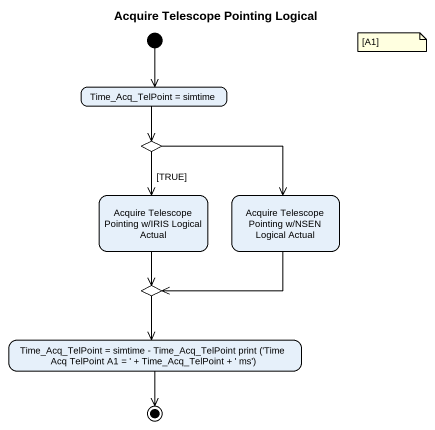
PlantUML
@startuml
title Acquire Telescope Pointing Logical
hide empty description
state "Time_Acq_TelPoint = simtime" as Time_Acq_TelPoint_simtime
state choice1 <<choice>>
state "Acquire Telescope Pointing w/IRIS Logical Actual" as Acquire_Telescope_Pointing
state "Acquire Telescope Pointing w/NSEN Logical Actual" as Acquire_Telescope_Pointing_2
state choice2 <<choice>>
state "Time_Acq_TelPoint = simtime - Time_Acq_TelPoint print ('Time Acq TelPoint A1 = ' + Time_Acq_TelPoint + ' ms')" as Time_Acq_TelPoint_simtime_2
[*] --> Time_Acq_TelPoint_simtime
Time_Acq_TelPoint_simtime --> choice1
choice1 --> Acquire_Telescope_Pointing : [TRUE]
choice1 -right-> Acquire_Telescope_Pointing_2
Acquire_Telescope_Pointing --> choice2
Acquire_Telescope_Pointing_2 -left-> choice2
choice2 --> Time_Acq_TelPoint_simtime_2
Time_Acq_TelPoint_simtime_2 --> [*]
note as N1
  [A1]
end note
@enduml
